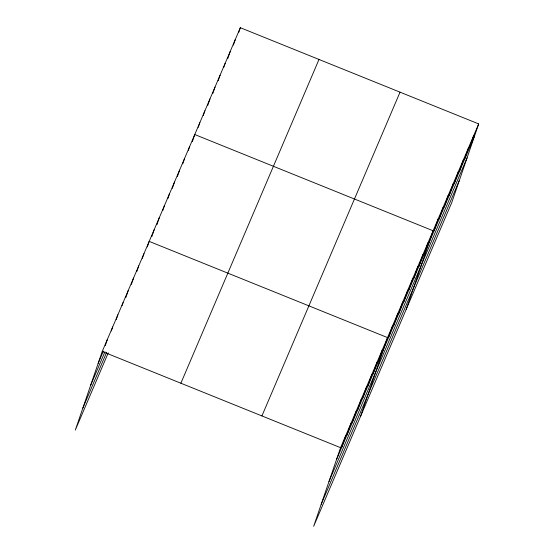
<?xml version="1.0" encoding="UTF-8"?>
<svg xmlns="http://www.w3.org/2000/svg" width="554" height="554" viewBox="0 0 554 554"><rect width="100%" height="100%" fill="white"/><g stroke="black" fill="none" stroke-linecap="round" stroke-linejoin="round"><path stroke-width="0.83" d="M478.691 123.916L340.578 447.68L313.661 526.3L451.773 202.535L478.691 123.916L240.339 27.7L102.227 351.465L75.309 430.084L108.252 352.87M105.274 345.585L107.448 339.235M111.306 330.973L112.663 326.998M116.25 319.533L117.884 314.769M122.012 305.718L123.099 302.539M125.869 297.456L128.32 290.31M131.36 284.431L133.535 278.08M136.852 271.405L138.749 265.844M142.336 258.379L143.971 253.614M147.288 246.939L149.185 241.385L387.53 337.601L360.619 416.22M151.803 236.662L154.254 229.515M156.872 224.786L159.317 217.639M162.751 210.534L164.379 205.769M167.814 198.664L169.441 193.9M172.336 188.381L174.51 182.031M177.398 176.511L179.572 170.154M182.737 163.845L184.634 158.285M188.339 150.383L189.703 146.415M192.321 141.685L194.766 134.539L433.11 230.762L406.193 309.381M198.2 127.434L199.828 122.669M203.263 115.564L204.89 110.8M207.785 105.281L209.959 98.931M212.847 93.411L215.021 87.054M218.179 80.745L220.083 75.185M223.788 67.283L225.153 63.315M227.77 58.585L230.215 51.446M233.373 45.13L235.277 39.569M238.712 32.464L240.339 27.7M341.714 447.362L345.793 435.451M346.936 435.132L351.007 423.221M352.15 422.896L356.229 410.992M357.365 410.666L361.443 398.755M362.586 398.437L366.665 386.526M367.801 386.207L371.879 374.296M373.022 373.978L377.101 362.067M378.237 361.741L382.315 349.83M388.52 337.642L392.599 325.731M393.582 325.773L397.661 313.862M398.645 313.896L402.723 301.985M403.714 302.027L407.792 290.116M408.776 290.158L412.855 278.247M413.838 278.288L417.917 266.377M418.907 266.412L422.979 254.501M423.969 254.542L428.048 242.631M434.094 230.796L438.172 218.892M439.163 218.927L443.242 207.016M444.225 207.058L448.304 195.147M449.287 195.188L453.366 183.277M454.356 183.312L458.428 171.401M459.418 171.442L463.497 159.531M464.481 159.573L468.559 147.662M469.543 147.703L473.622 135.792M98.155 363.376L103.369 351.139M90.614 385.39L104.962 351.748M82.851 408.069L106.652 352.261M180.881 383.216L318.993 59.451M261.924 415.929L400.036 92.165M336.5 459.591L474.612 135.827M328.958 481.606L467.07 157.842M321.195 504.285L459.308 180.521M102.227 351.465L340.578 447.68"/></g></svg>
